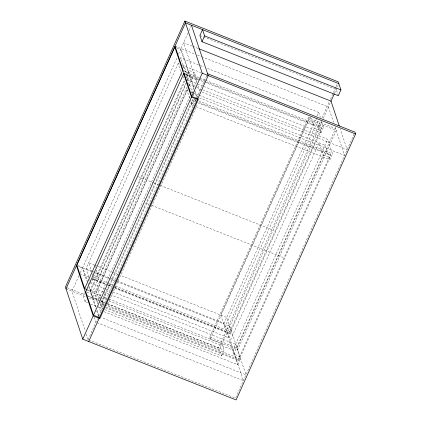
<?xml version="1.0" encoding="UTF-8"?>
<svg xmlns="http://www.w3.org/2000/svg" width="421" height="421" viewBox="0 0 421 421"><rect width="100%" height="100%" fill="white"/><g stroke="black" fill="none" stroke-linecap="round" stroke-linejoin="round"><path stroke-width="0.32" stroke-dasharray="2.1 1.58" d="M78.953 275.708L71.98 291.221L85.205 330.974M80.29 272.724L82.437 267.951L86.779 281.002M187.966 32.996L180.998 48.51L194.234 88.294M189.04 30.607L190.913 26.434M87.736 282.323L82.805 267.493L177.267 57.177M178.615 54.177L180.767 49.383L175.999 47.494M88.847 277.065L86.016 268.551L178.867 61.834M180.172 58.924L180.693 57.761L199.628 65.266M183.24 67.744L184.045 65.944L188.14 78.248L187.329 80.048M84.363 292.7L83.058 295.61L85.142 301.868L87.584 302.836M105.529 288.959L90.873 283.149L93.483 277.334L92.878 275.508M183.724 76.433L182.94 78.174L184.161 78.659M189.987 96.241L98.698 299.489L92.736 297.126L90.304 289.827L184.83 79.385M186.177 76.385L188.866 70.391L194.834 72.754L197.26 80.053L191.608 92.646M85.142 301.868L86.447 298.957M87.636 289.795L90.615 290.979L185.082 80.664M186.429 77.664L188.582 72.87L180.767 49.383M93.915 275.513L98.688 277.402L185.982 83.048M95.972 307.088L91.657 294.105L186.392 83.19M187.471 80.795L189.624 76.001L185.445 74.343M92.736 297.126L187.256 86.684M188.334 84.284L191.297 77.69L188.866 70.391M98.698 299.489L96.272 292.19L187.829 88.342M188.908 85.947L194.834 72.754M97.788 303.941L94.957 295.426L187.808 88.71M189.113 85.8L189.634 84.637L196.354 87.3M103.108 306.914L100.666 305.946L100.319 304.904L192.46 99.766L195.512 100.977M100.666 305.946L192.807 100.808L192.46 99.766M101.645 310.751L99.814 310.024L102.424 304.204L101.008 299.947M193.713 105.776L191.876 105.05L194.491 99.235L195.712 99.719M88.11 339.705L97.53 318.739M98.603 316.345L195.739 100.082M196.817 97.688L206.774 75.512M107.629 304.278L197.081 105.124M209.763 337.168L308.325 117.733L335.59 128.542L237.028 347.978L209.763 337.168L210.368 338.994L237.633 349.804L336.195 130.368L308.93 119.559L308.325 117.733M309.609 117.122L220.693 315.076L224.788 327.38L230.75 329.743M210.368 338.994L308.93 119.559M112.86 291.864L228.903 337.853L224.046 323.26L316.113 118.285L320.965 132.883L204.317 86.647M317.155 115.954L318.723 112.465L206.958 68.17M224.788 327.38L314.24 128.226L310.145 115.922M104.703 309.619L221.467 355.898L218.778 347.814L320.755 120.774M322.102 117.775L329.369 101.603M330.443 99.203L335.826 87.226M336.095 86.626L337.437 83.632M321.902 121.401L219.383 349.64L106.902 305.062M323.249 118.401L330.511 102.229M334.548 93.241L338.331 84.821M114.933 288.269L229.755 333.779L229.408 332.732L321.549 127.595L200.012 79.427M229.755 333.779L321.897 128.637L321.549 127.595M228.903 337.853L231.513 332.037L226.661 317.439L120.39 275.323M320.965 132.883L323.581 127.063L321.76 121.59M221.467 355.898L224.077 350.077L221.999 343.82L109.513 299.242M104.087 311.719L237.844 364.728L232.987 350.13L327.664 139.34L203.075 89.962M233.729 354.256L323.181 155.096L319.086 142.793L229.634 341.952L233.729 354.256L239.691 356.619M105.55 307.883L238.696 360.655L238.349 359.608L330.49 154.47L198.565 102.187M238.696 360.655L330.838 155.512L330.49 154.47M237.844 364.728L240.454 358.913L235.597 344.315L111.618 295.179M196.154 106.745L329.906 159.759L332.522 153.939L327.664 139.34M354.177 133.941L235.513 398.124L89.936 340.431M199.917 35.448L202.969 36.659M203.585 36.901L336.242 89.478L338.321 95.73M192.139 46.073L183.614 42.695L196.844 82.474M192.75 46.315L198.228 48.489M175.036 46.147L195.007 54.062M197.444 55.03L201.096 56.477M201.706 56.719L328.401 106.929L333.569 122.469M200.238 65.508L203.906 66.96M179.304 64.066L178.083 63.582L181.119 72.701M182.256 65.234L201.291 72.775M184.409 71.217L188.582 72.87M198.986 77.685L185.55 72.359L180.693 57.761M199.596 77.927L205.095 80.106M205.706 80.348L323.581 127.063M185.351 73.617L199.396 79.185M183.866 73.933L204.022 81.921M204.632 82.163L321.897 128.637M191.297 77.69L197.26 80.053M186.35 77.538L188.14 78.248M314.24 128.226L320.202 130.589M187.213 79.869L203.706 86.405M196.965 87.542L202.459 89.72M202.175 92.146L347.141 149.597L340.321 129.084M188.245 90.936L187.024 90.452L191.876 105.05M191.297 92.146L192.986 92.82M193.128 92.873L198.628 95.051M199.238 95.293L325.054 145.161L329.906 159.759M197.128 96.998L197.807 97.267M199.565 97.961L344.531 155.417L335.016 126.821M198.765 100.929L332.522 153.939M192.807 100.808L195.249 101.777M197.691 102.745L330.838 155.512M191.113 102.756L194.097 103.94M323.181 155.096L329.143 157.465M138.409 176.746L153.081 182.561M153.691 182.803L159.801 185.224M160.417 185.466L274.118 230.534M146.734 203.38L149.181 204.348M151.628 205.316L283.059 257.405M94.593 265.098L88.631 262.736L91.494 271.345M94.736 265.156L111.839 271.934M112.449 272.177L117.943 274.355M86.016 268.551L92.736 271.213M93.346 271.456L110.444 278.234M111.055 278.476L116.554 280.654M117.164 280.896L224.046 323.26M78.032 265.598L82.805 267.493M76.469 265.583L94.62 272.776M95.225 273.018L114.717 280.744M117.154 281.707L229.84 326.37L245.964 374.853L101.608 317.639M93.483 277.334L113.028 285.075M115.47 286.043L231.513 332.037M92.599 278.513L107.871 284.564M108.481 284.807L112.144 286.259M114.586 287.227L229.408 332.732M79.822 273.766L88.957 277.386M92.615 278.834L106.013 284.149M108.45 285.112L112.107 286.559M114.538 287.527L227.224 332.185L243.354 380.668L97.167 322.733M92.336 279.312L106.992 285.122M107.602 285.364L111.881 287.059M106.139 289.201L110.418 290.895M103.534 291.974L97.567 289.611L100.808 299.342M103.677 292.032L109.176 294.211M90.304 289.827L96.272 292.19M86.284 290.037L100.956 295.852M103.403 296.821L107.071 298.273M86.884 292.216L91.657 294.105M94.957 295.426L101.677 298.089M102.287 298.331L106.56 300.026M109.002 300.994L232.987 350.13M67.244 287.759L84.963 294.784M88.021 295.995L105.129 302.773M107.571 303.741L218.778 347.814M98.756 300.41L87.752 296.047L87.373 294.911M101.203 301.378L106.702 303.562M107.313 303.804L224.077 350.077M101.661 301.915L104.645 303.094M66.018 288.859L85.568 296.605M89.173 298.036L98.403 301.694M99.014 301.936L104.513 304.115M102.424 304.204L104.255 304.93M104.866 305.172L240.454 358.913M100.319 304.904L103.371 306.114M105.813 307.083L238.349 359.608M90.641 304.046L96.146 306.23M98.588 307.198L104.092 309.377M318.723 112.465L320.344 117.333M197.881 85.584L199.738 91.178M195.255 91.368L197.733 98.819M189.624 76.001L194.144 89.599M194.349 90.215L196.817 97.63M193.192 93.436L194.213 96.509M195.239 99.588L195.849 101.429M189.634 84.637L192.471 93.152M192.671 93.762L193.276 95.583M181.319 73.312L182.177 75.885M94.799 265.714L95.414 267.556M96.23 270.019L98.688 277.402M104.15 293.816L106.397 300.583M92.273 273.682L92.72 275.039M89.657 279.502L90.062 280.718M90.262 281.323L90.873 283.149M98.598 306.377L99.814 310.024M87.942 282.944L88.768 285.417M88.973 286.033L90.615 290.979M97.004 310.177L99.267 316.976M88.842 287.201L95.877 308.351M96.693 310.803L98.567 316.434M94.299 317.276L95.951 322.249M86.237 334.079L88.715 341.531"/><path stroke-width="0.63" d="M201.996 41.705L204.611 35.885L202.527 29.628L199.917 35.448L201.996 41.705L338.321 95.73L340.936 89.915L338.247 81.832L184.882 21.05L65.413 287.033L82.753 339.168L236.118 399.95L355.587 133.967L354.982 132.141L207.579 73.722M66.018 288.859L185.487 22.876L338.852 83.658M175.999 47.494L174.804 47.02L76.838 265.13L84.653 288.617L87.036 289.559M84.653 288.617L182.619 70.507L174.804 47.02M184.851 74.107L183.656 73.638L85.695 291.742L93.504 315.229L99.472 317.592M82.753 339.168L93.209 315.892L76.469 265.583M93.504 315.229L191.471 97.125L183.656 73.638M93.209 315.892L99.851 318.529L198.417 99.093L191.771 96.456L202.222 73.186L184.882 21.05M88.715 341.531L208.19 75.548L191.45 25.239M330.78 101.629L334.279 93.841M204.611 35.885L340.936 89.915M198.838 48.731L331.011 101.114L339.284 125.979M202.222 73.186L355.587 133.967M191.471 97.125L197.433 99.488L197.023 98.251M175.036 46.147L191.771 96.456M98.756 317.013L99.172 318.255"/></g></svg>
